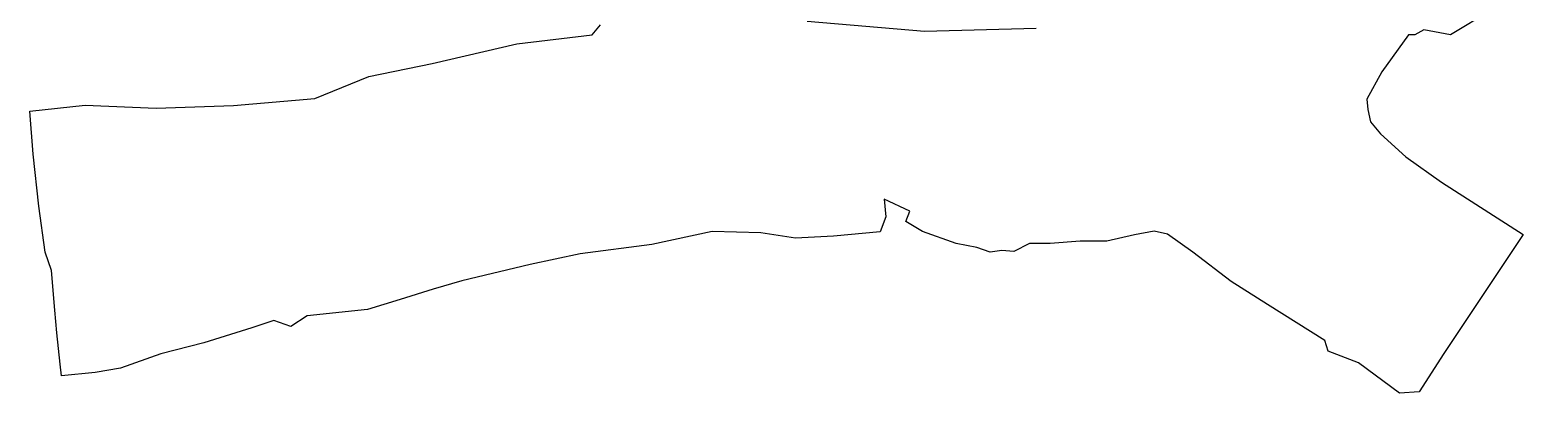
# Model space of a CAD drawing. Header units: metres. Extents: x 116000 to 284092, y 365136 to 804542.
# Drawn here: x 201199 to 202905, y 668961 to 669376 of the extents above; entities that cross this region are included whole.
import ezdxf

# ---------------------------------------------------------------- set-up
doc = ezdxf.new("R2010")
doc.units = ezdxf.units.M
doc.header["$LTSCALE"] = 0.075
doc.layers.add('951169', color=4, linetype='Continuous')

msp = doc.modelspace()

# ---------------------------------------------------------------- linework, layer by layer
at = {"layer": '951169', "color": 4, "flags": 128}
for points in [[(202869, 669398.4), (202822.1, 669370.3), (202791.7, 669376.2), (202781.1, 669370.3), (202774.1, 669370.3), (202743.7, 669328.2), (202726.4, 669296.7), (202727.6, 669285), (202730.5, 669270.9), (202742.2, 669257.4), (202771, 669230.9), (202811.6, 669202.2), (202905, 669142.2), (202814.3, 669006.3), (202786.3, 668962.3), (202763.6, 668961), (202716.9, 668995.6), (202682.3, 669009), (202678.3, 669021.2), (202613, 669062.3), (202571.6, 669088.6), (202527.5, 669121.9), (202498.7, 669142.6), (202483.4, 669146.2), (202460.9, 669141.7), (202429.4, 669134.5), (202398.8, 669134.5), (202364.6, 669131.8), (202341.1, 669132), (202323.1, 669123), (202309.6, 669123.9), (202296.1, 669122.1), (202280.8, 669127.5), (202257.4, 669132), (202218.7, 669145.5), (202199.8, 669157.2), (202204.3, 669168.9), (202175.2, 669182.7), (202176.8, 669162.4), (202170.5, 669145.2), (202117.3, 669140.5), (202073.6, 669138.2), (202034.1, 669144.3), (201978.6, 669145.8), (201909.8, 669131), (201827.7, 669120), (201770.8, 669107.9), (201692.6, 669089.2), (201659.8, 669079.8), (201622.3, 669068.1), (201584.8, 669056.4), (201516, 669049.5), (201497.3, 669037), (201477.7, 669044.1), (201452.7, 669035.5), (201398, 669018.3), (201348.7, 669005.8), (201302.6, 668989.4), (201273.7, 668984.7), (201235.4, 668980.8), (201233.8, 668994.1), (201229.9, 669030), (201227.6, 669055.8), (201223.7, 669101.1), (201216.6, 669122.2), (201209.3, 669174.5), (201203, 669233.9), (201199.1, 669283.1), (201262.4, 669290.1), (201343.4, 669286.7), (201431.7, 669289.8), (201524.7, 669297.6), (201586.5, 669322.6), (201658.5, 669337.5), (201755.4, 669360.2), (201841.4, 669370.3), (201850.8, 669382)], [(202087, 669386.1), (202221.1, 669374.5), (202348.8, 669378)]]:
    msp.add_lwpolyline(points, dxfattribs=at)

doc.saveas('drawing.dxf')
